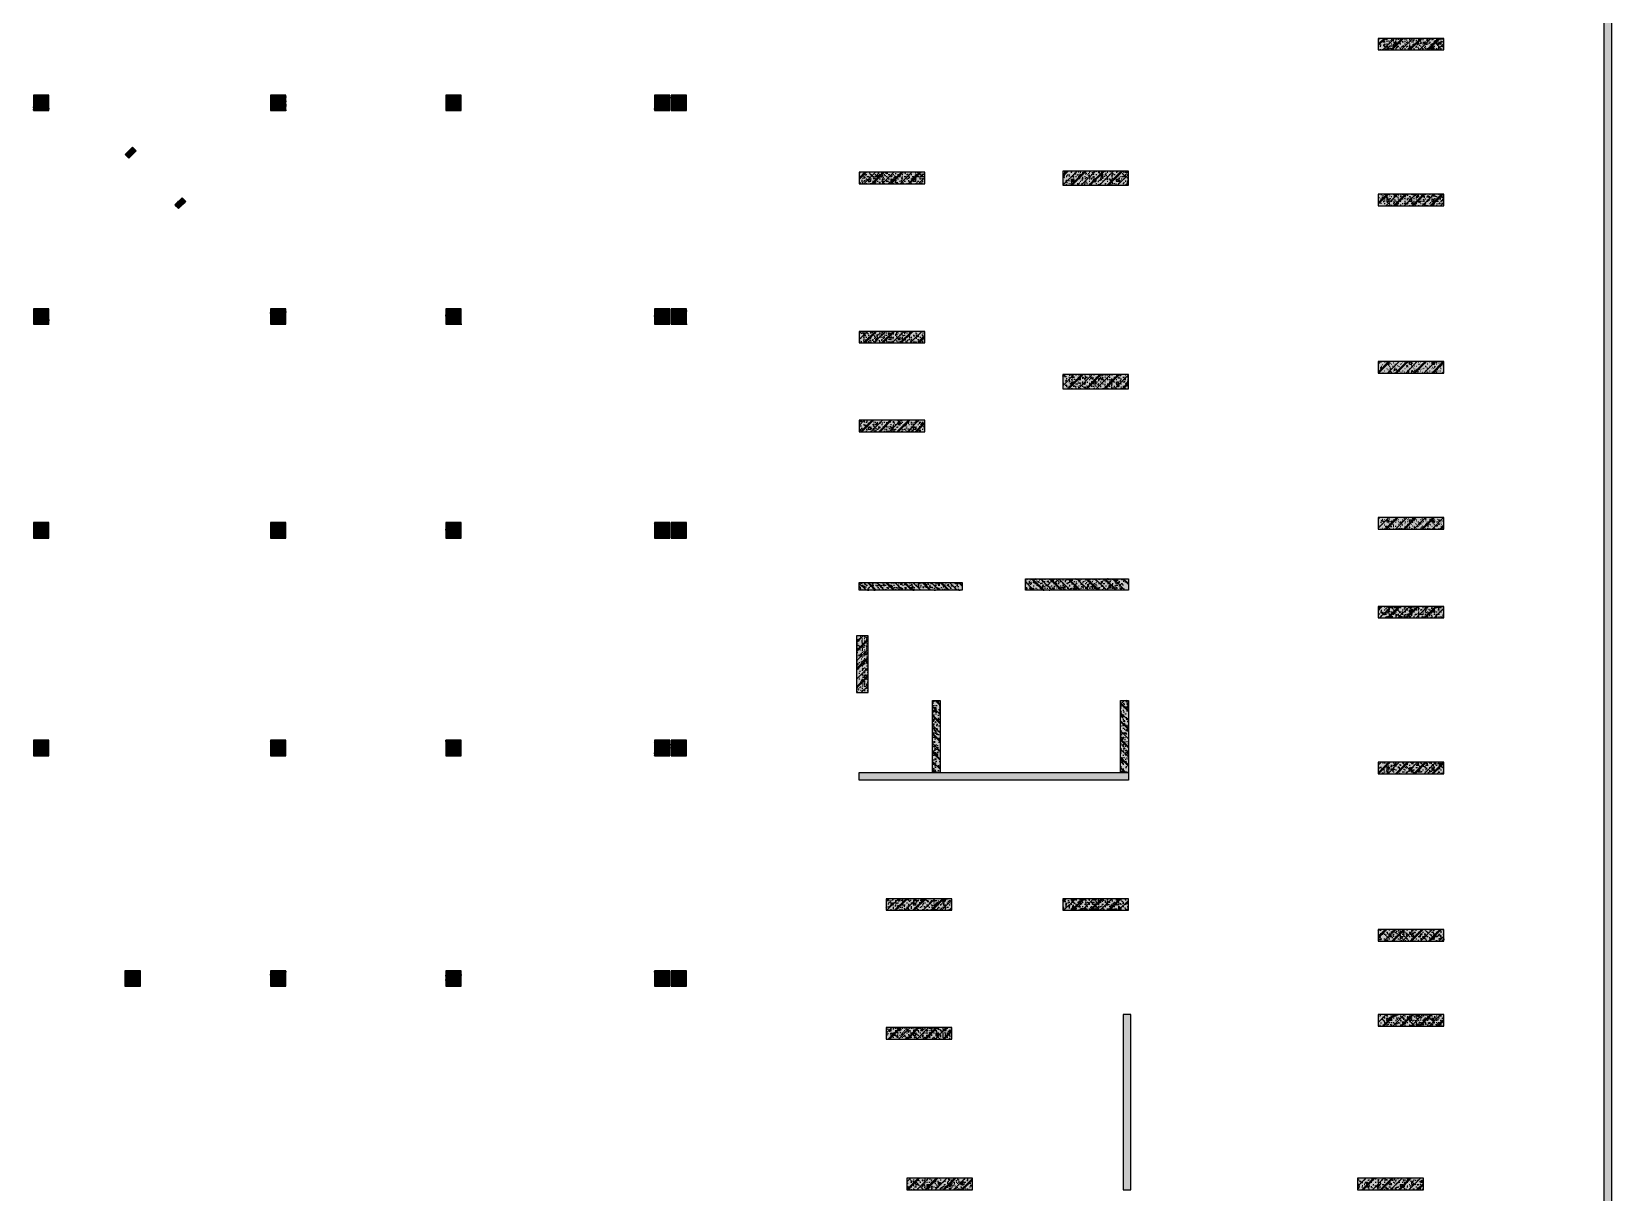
# Model space of a CAD drawing. Header units: millimetres. Extents: x 379264 to 1158416, y -283062 to 356890.
# Drawn here: x 449186 to 510511, y 168967 to 214030 of the extents above; entities that cross this region are included whole.
import ezdxf

# ---------------------------------------------------------------- set-up
doc = ezdxf.new("R2010")
doc.units = ezdxf.units.MM
for name, color, linetype in [('mb_cot ham 2$0$Concrete Hatch', 218, 'Continuous'), ('mb_cot ham 2$0$Concrete Line', 6, 'Continuous'), ('mb_cot ham 2$0$Concrete Solid', 216, 'Continuous')]:
    doc.layers.add(name, color=color, linetype=linetype)

# ---------------------------------------------------------------- blocks, each defined once
blk = doc.blocks.new('*U1650')
at = {"layer": 'mb_cot ham 2$0$Concrete Hatch'}
h = blk.add_hatch(dxfattribs=at)
h.set_pattern_fill('CONCRETE', color=256, scale=50, style=0, pattern_type=2)
h.set_pattern_definition([(45, (-50, -250), (-176.78, 176.78), []), (45, (-50, -200), (-353.55, 353.55), []), (50, (-50, -250), (358.63, -31.38), [37.5, -412.5]), (355, (-50, -250), (-69.38, 376.1), [30, -330]), (100.45, (-20.1, -252.6), (289.25, 344.72), [31.87, -350.57]), (46.18, (-50, -150), (533.62, -82.76), [56.25, -618.75]), (96.64, (-5.53, -156.9), (467.33, 487.06), [47.8, -525.86]), (351.18, (-50, -150), (467.33, 487.06), [45, -495]), (21, (0, -175), (298.45, -201.31), [37.5, -412.5]), (326, (0, -175), (121.66, 362.58), [30, -330]), (71.45, (24.87, -191.78), (420.1, 161.27), [31.87, -350.57]), (37.5, (-50, -250), (6.08, 166.447), [0, -326, 0, -335, 0, -331.25]), (7.5, (-50, -250), (131.535, 197.206), [0, -191, 0, -318.5, 0, -126.25]), (327.5, (-161.5, -250), (266.91, -11.277), [0, -125, 0, -390, 0, -517.5]), (317.5, (-211.5, -250), (291.59, 50.05), [0, -162.5, 0, -259, 0, -367.5]), (0, (125, -75), (0, 875), [87.5, -787.5]), (0, (387.5, 100), (0, 875), [87.5, -787.5]), (0, (212.5, 450), (0, 875), [87.5, -350, 87.5, -350]), (90, (125, -75), (-875, 5e-14), [87.5, -787.5]), (90, (212.5, 450), (-875, 5e-14), [87.5, -787.5]), (90, (475, 100), (-875, 5e-14), [87.5, -787.5]), (90, (650, 362.5), (-875, 5e-14), [87.5, -787.5]), (135, (212.5, -75), (-875, 9e-14), [123.76, -1113.7]), (135, (300, 450), (-875, 9e-14), [123.76, -1113.7]), (45, (387.5, 100), (9e-14, 875), [123.76, -247.49, 123.76, -742.46]), (0, (-225, -250), (87.5, 87.5), [-175, 0])])
h.paths.add_polyline_path([(-300, 200), (-300, -400), (300, -400), (300, 200)])
at = {"layer": 'mb_cot ham 2$0$Concrete Solid'}
blk.add_hatch(color=256, dxfattribs=at).paths.add_polyline_path([(-300, 200), (-300, -400), (300, -400), (300, 200)])
at = {"layer": 'mb_cot ham 2$0$Concrete Line'}
blk.add_lwpolyline([(-300, 200), (-300, -400), (300, -400), (300, 200)], close=True, dxfattribs=at)
blk = doc.blocks.new('*U1651')
at = {"layer": 'mb_cot ham 2$0$Concrete Hatch'}
h = blk.add_hatch(dxfattribs=at)
h.set_pattern_fill('CONCRETE', color=256, scale=50, style=0, pattern_type=2)
h.set_pattern_definition([(45, (-150, -250), (-176.78, 176.78), []), (45, (-150, -200), (-353.55, 353.55), []), (50, (-150, -250), (358.63, -31.38), [37.5, -412.5]), (355, (-150, -250), (-69.38, 376.1), [30, -330]), (100.45, (-120.1, -252.6), (289.25, 344.72), [31.87, -350.57]), (46.18, (-150, -150), (533.62, -82.76), [56.25, -618.75]), (96.64, (-105.53, -156.9), (467.33, 487.06), [47.8, -525.86]), (351.18, (-150, -150), (467.33, 487.06), [45, -495]), (21, (-100, -175), (298.45, -201.31), [37.5, -412.5]), (326, (-100, -175), (121.66, 362.58), [30, -330]), (71.45, (-75.13, -191.78), (420.1, 161.27), [31.87, -350.57]), (37.5, (-150, -250), (6.08, 166.447), [0, -326, 0, -335, 0, -331.25]), (7.5, (-150, -250), (131.535, 197.206), [0, -191, 0, -318.5, 0, -126.25]), (327.5, (-261.5, -250), (266.91, -11.277), [0, -125, 0, -390, 0, -517.5]), (317.5, (-311.5, -250), (291.59, 50.05), [0, -162.5, 0, -259, 0, -367.5]), (0, (25, -75), (0, 875), [87.5, -787.5]), (0, (287.5, 100), (0, 875), [87.5, -787.5]), (0, (112.5, 450), (0, 875), [87.5, -350, 87.5, -350]), (90, (25, -75), (-875, 5e-14), [87.5, -787.5]), (90, (112.5, 450), (-875, 5e-14), [87.5, -787.5]), (90, (375, 100), (-875, 5e-14), [87.5, -787.5]), (90, (550, 362.5), (-875, 5e-14), [87.5, -787.5]), (135, (112.5, -75), (-875, 9e-14), [123.76, -1113.7]), (135, (200, 450), (-875, 9e-14), [123.76, -1113.7]), (45, (287.5, 100), (9e-14, 875), [123.76, -247.49, 123.76, -742.46]), (0, (-325, -250), (87.5, 87.5), [-175, 0])])
h.paths.add_polyline_path([(-350, 200), (-350, -400), (250, -400), (250, 200)])
at = {"layer": 'mb_cot ham 2$0$Concrete Solid'}
blk.add_hatch(color=256, dxfattribs=at).paths.add_polyline_path([(-350, 200), (-350, -400), (250, -400), (250, 200)])
at = {"layer": 'mb_cot ham 2$0$Concrete Line'}
blk.add_lwpolyline([(-350, 200), (-350, -400), (250, -400), (250, 200)], close=True, dxfattribs=at)
blk = doc.blocks.new('*U1646')
at = {"layer": 'mb_cot ham 2$0$Concrete Hatch'}
h = blk.add_hatch(dxfattribs=at)
h.set_pattern_fill('CONCRETE', color=256, scale=50, style=0, pattern_type=2)
h.set_pattern_definition([(45, (50, -350), (-176.78, 176.78), []), (45, (50, -300), (-353.55, 353.55), []), (50, (50, -350), (358.63, -31.38), [37.5, -412.5]), (355, (50, -350), (-69.38, 376.1), [30, -330]), (100.45, (79.9, -352.6), (289.25, 344.72), [31.87, -350.57]), (46.18, (50, -250), (533.6, -82.76), [56.25, -618.75]), (96.64, (94.47, -256.9), (467.33, 487.06), [47.8, -525.86]), (351.18, (50, -250), (467.33, 487.06), [45, -495]), (21, (100, -275), (298.45, -201.3), [37.5, -412.5]), (326, (100, -275), (121.66, 362.58), [30, -330]), (71.45, (124.87, -291.78), (420.1, 161.27), [31.87, -350.57]), (37.5, (50, -350), (6.08, 166.447), [0, -326, 0, -335, 0, -331.25]), (7.5, (50, -350), (131.535, 197.206), [0, -191, 0, -318.5, 0, -126.25]), (327.5, (-61.5, -350), (266.91, -11.277), [0, -125, 0, -390, 0, -517.5]), (317.5, (-111.5, -350), (291.59, 50.05), [0, -162.5, 0, -259, 0, -367.5]), (0, (225, -175), (0, 875), [87.5, -787.5]), (0, (487.5, -1e-09), (0, 875), [87.5, -787.5]), (0, (312.5, 350), (0, 875), [87.5, -350, 87.5, -350]), (90, (225, -175), (-875, 5e-14), [87.5, -787.5]), (90, (312.5, 350), (-875, 5e-14), [87.5, -787.5]), (90, (575, -1e-09), (-875, 5e-14), [87.5, -787.5]), (90, (750, 262.5), (-875, 5e-14), [87.5, -787.5]), (135, (312.5, -175), (-875, 9e-14), [123.76, -1113.7]), (135, (400, 350), (-875, 9e-14), [123.76, -1113.7]), (45, (487.5, -1e-09), (9e-14, 875), [123.76, -247.49, 123.76, -742.46]), (0, (-125, -350), (87.5, 87.5), [-175, 0])])
h.paths.add_polyline_path([(-50, 50), (-50, -350), (150, -350), (150, 50)])
at = {"layer": 'mb_cot ham 2$0$Concrete Solid'}
blk.add_hatch(color=256, dxfattribs=at).paths.add_polyline_path([(-50, 50), (-50, -350), (150, -350), (150, 50)])
at = {"layer": 'mb_cot ham 2$0$Concrete Line'}
blk.add_lwpolyline([(-50, 50), (-50, -350), (150, -350), (150, 50)], close=True, dxfattribs=at)
blk = doc.blocks.new('*U1613')
at = {"layer": 'mb_cot ham 2$0$Concrete Hatch'}
h = blk.add_hatch(dxfattribs=at)
h.set_pattern_fill('CONCRETE', color=256, scale=50, style=0, pattern_type=2)
h.set_pattern_definition([(45, (150, 1950), (-176.777, 176.777), []), (45, (150, 2000), (-353.553, 353.553), []), (50, (150, 1950), (358.63, -31.376), [37.5, -412.5]), (355, (150, 1950), (-69.376, 376.096), [30, -330]), (100.451, (179.9, 1947.4), (289.255, 344.72), [31.87, -350.57]), (46.184, (150, 2050), (533.62, -82.76), [56.25, -618.75]), (96.636, (194.47, 2043.1), (467.33, 487.06), [47.805, -525.856]), (351.184, (150, 2050), (467.33, 487.06), [45, -495]), (21, (200, 2025), (298.454, -201.31), [37.5, -412.5]), (326, (200, 2025), (121.658, 362.575), [30, -330]), (71.451, (224.87, 2008.22), (420.11, 161.265), [31.87, -350.57]), (37.5, (150, 1950), (6.08, 166.447), [0, -326, 0, -335, 0, -331.25]), (7.5, (150, 1950), (131.535, 197.206), [0, -191, 0, -318.5, 0, -126.25]), (327.5, (38.5, 1950), (266.9112, -11.2774), [0, -125, 0, -390, 0, -517.5]), (317.5, (-11.5, 1950), (291.593, 50.052), [0, -162.5, 0, -259, 0, -367.5]), (0, (325, 2125), (0, 875), [87.5, -787.5]), (0, (587.5, 2300), (0, 875), [87.5, -787.5]), (0, (412.5, 2650), (0, 875), [87.5, -350, 87.5, -350]), (90, (325, 2125), (-875, 5e-14), [87.5, -787.5]), (90, (412.5, 2650), (-875, 5e-14), [87.5, -787.5]), (90, (675, 2300), (-875, 5e-14), [87.5, -787.5]), (90, (850, 2562.5), (-875, 5e-14), [87.5, -787.5]), (135, (412.5, 2125), (-875.02, 9e-14), [123.76, -1113.7]), (135, (500, 2650), (-875.02, 9e-14), [123.76, -1113.7]), (45, (587.5, 2300), (9e-14, 875.02), [123.76, -247.485, 123.76, -742.455]), (0, (-25, 1950), (87.5, 87.5), [-175, 0])])
h.paths.add_polyline_path([(-50, 4400), (-50, -2400), (250, -2400), (250, 4400)])
at = {"layer": 'mb_cot ham 2$0$Concrete Solid'}
blk.add_hatch(color=256, dxfattribs=at).paths.add_polyline_path([(-50, 4400), (-50, -2400), (250, -2400), (250, 4400)])
at = {"layer": 'mb_cot ham 2$0$Concrete Line'}
blk.add_lwpolyline([(-50, 4400), (-50, -2400), (250, -2400), (250, 4400)], close=True, dxfattribs=at)
blk = doc.blocks.new('*U1618')
at = {"layer": 'mb_cot ham 2$0$Concrete Hatch'}
h = blk.add_hatch(dxfattribs=at)
h.set_pattern_fill('CONCRETE', color=256, scale=50, style=0, pattern_type=2)
h.set_pattern_definition([(45, (2000, -200), (-176.777, 176.777), []), (45, (2000, -150), (-353.55, 353.55), []), (50, (2000, -200), (358.63, -31.376), [37.5, -412.5]), (355, (2000, -200), (-69.376, 376.096), [30, -330]), (100.451, (2029.9, -202.6), (289.255, 344.72), [31.87, -350.57]), (46.184, (2000, -100), (533.62, -82.76), [56.25, -618.75]), (96.636, (2044.47, -106.9), (467.33, 487.06), [47.8, -525.86]), (351.184, (2000, -100), (467.33, 487.06), [45, -495]), (21, (2050, -125), (298.454, -201.31), [37.5, -412.5]), (326, (2050, -125), (121.66, 362.575), [30, -330]), (71.451, (2074.87, -141.78), (420.11, 161.265), [31.87, -350.57]), (37.5, (2000, -200), (6.08, 166.447), [0, -326, 0, -335, 0, -331.25]), (7.5, (2000, -200), (131.535, 197.206), [0, -191, 0, -318.5, 0, -126.25]), (327.5, (1888.5, -200), (266.911, -11.2774), [0, -125, 0, -390, 0, -517.5]), (317.5, (1838.5, -200), (291.593, 50.052), [0, -162.5, 0, -259, 0, -367.5]), (0, (2175, -25), (0, 875), [87.5, -787.5]), (0, (2437.5, 150), (0, 875), [87.5, -787.5]), (0, (2262.5, 500), (0, 875), [87.5, -350, 87.5, -350]), (90, (2175, -25), (-875, 5e-14), [87.5, -787.5]), (90, (2262.5, 500), (-875, 5e-14), [87.5, -787.5]), (90, (2525, 150), (-875, 5e-14), [87.5, -787.5]), (90, (2700, 412.5), (-875, 5e-14), [87.5, -787.5]), (135, (2262.5, -25), (-875.02, 9e-14), [123.76, -1113.7]), (135, (2350, 500), (-875.02, 9e-14), [123.76, -1113.7]), (45, (2437.5, 150), (9e-14, 875.02), [123.76, -247.485, 123.76, -742.455]), (0, (1825, -200), (87.5, 87.5), [-175, 0])])
h.paths.add_polyline_path([(-250, 150), (-250, -300), (2300, -300), (2300, 150)])
at = {"layer": 'mb_cot ham 2$0$Concrete Solid'}
blk.add_hatch(color=256, dxfattribs=at).paths.add_polyline_path([(-250, 150), (-250, -300), (2300, -300), (2300, 150)])
at = {"layer": 'mb_cot ham 2$0$Concrete Line'}
blk.add_lwpolyline([(-250, 150), (-250, -300), (2300, -300), (2300, 150)], close=True, dxfattribs=at)
blk = doc.blocks.new('*U1623')
at = {"layer": 'mb_cot ham 2$0$Concrete Hatch'}
h = blk.add_hatch(dxfattribs=at)
h.set_pattern_fill('CONCRETE', color=256, scale=50, style=0, pattern_type=2)
h.set_pattern_definition([(45, (2000, -200), (-176.777, 176.777), []), (45, (2000, -150), (-353.55, 353.55), []), (50, (2000, -200), (358.63, -31.376), [37.5, -412.5]), (355, (2000, -200), (-69.376, 376.096), [30, -330]), (100.451, (2029.9, -202.6), (289.255, 344.72), [31.87, -350.57]), (46.184, (2000, -100), (533.62, -82.76), [56.25, -618.75]), (96.636, (2044.47, -106.9), (467.33, 487.06), [47.8, -525.86]), (351.184, (2000, -100), (467.33, 487.06), [45, -495]), (21, (2050, -125), (298.454, -201.31), [37.5, -412.5]), (326, (2050, -125), (121.66, 362.575), [30, -330]), (71.451, (2074.87, -141.78), (420.11, 161.265), [31.87, -350.57]), (37.5, (2000, -200), (6.08, 166.447), [0, -326, 0, -335, 0, -331.25]), (7.5, (2000, -200), (131.535, 197.206), [0, -191, 0, -318.5, 0, -126.25]), (327.5, (1888.5, -200), (266.911, -11.2774), [0, -125, 0, -390, 0, -517.5]), (317.5, (1838.5, -200), (291.593, 50.052), [0, -162.5, 0, -259, 0, -367.5]), (0, (2175, -25), (0, 875), [87.5, -787.5]), (0, (2437.5, 150), (0, 875), [87.5, -787.5]), (0, (2262.5, 500), (0, 875), [87.5, -350, 87.5, -350]), (90, (2175, -25), (-875, 5e-14), [87.5, -787.5]), (90, (2262.5, 500), (-875, 5e-14), [87.5, -787.5]), (90, (2525, 150), (-875, 5e-14), [87.5, -787.5]), (90, (2700, 412.5), (-875, 5e-14), [87.5, -787.5]), (135, (2262.5, -25), (-875.02, 9e-14), [123.76, -1113.7]), (135, (2350, 500), (-875.02, 9e-14), [123.76, -1113.7]), (45, (2437.5, 150), (9e-14, 875.02), [123.76, -247.485, 123.76, -742.455]), (0, (1825, -200), (87.5, 87.5), [-175, 0])])
h.paths.add_polyline_path([(-250, 200), (-250, -350), (2300, -350), (2300, 200)])
at = {"layer": 'mb_cot ham 2$0$Concrete Solid'}
blk.add_hatch(color=256, dxfattribs=at).paths.add_polyline_path([(-250, 200), (-250, -350), (2300, -350), (2300, 200)])
at = {"layer": 'mb_cot ham 2$0$Concrete Line'}
blk.add_lwpolyline([(-250, 200), (-250, -350), (2300, -350), (2300, 200)], close=True, dxfattribs=at)
blk = doc.blocks.new('*U1617')
at = {"layer": 'mb_cot ham 2$0$Concrete Hatch'}
h = blk.add_hatch(dxfattribs=at)
h.set_pattern_fill('CONCRETE', color=256, scale=50, style=0, pattern_type=2)
h.set_pattern_definition([(45, (2000, -300), (-176.777, 176.777), []), (45, (2000, -250), (-353.55, 353.55), []), (50, (2000, -300), (358.63, -31.376), [37.5, -412.5]), (355, (2000, -300), (-69.376, 376.096), [30, -330]), (100.451, (2029.9, -302.6), (289.255, 344.72), [31.87, -350.57]), (46.184, (2000, -200), (533.62, -82.76), [56.25, -618.75]), (96.636, (2044.47, -206.9), (467.33, 487.06), [47.8, -525.86]), (351.184, (2000, -200), (467.33, 487.06), [45, -495]), (21, (2050, -225), (298.454, -201.31), [37.5, -412.5]), (326, (2050, -225), (121.66, 362.575), [30, -330]), (71.451, (2074.87, -241.78), (420.11, 161.265), [31.87, -350.57]), (37.5, (2000, -300), (6.08, 166.447), [0, -326, 0, -335, 0, -331.25]), (7.5, (2000, -300), (131.535, 197.206), [0, -191, 0, -318.5, 0, -126.25]), (327.5, (1888.5, -300), (266.911, -11.2774), [0, -125, 0, -390, 0, -517.5]), (317.5, (1838.5, -300), (291.593, 50.052), [0, -162.5, 0, -259, 0, -367.5]), (0, (2175, -125), (0, 875), [87.5, -787.5]), (0, (2437.5, 50), (0, 875), [87.5, -787.5]), (0, (2262.5, 400), (0, 875), [87.5, -350, 87.5, -350]), (90, (2175, -125), (-875, 5e-14), [87.5, -787.5]), (90, (2262.5, 400), (-875, 5e-14), [87.5, -787.5]), (90, (2525, 50), (-875, 5e-14), [87.5, -787.5]), (90, (2700, 312.5), (-875, 5e-14), [87.5, -787.5]), (135, (2262.5, -125), (-875.02, 9e-14), [123.76, -1113.7]), (135, (2350, 400), (-875.02, 9e-14), [123.76, -1113.7]), (45, (2437.5, 50), (9e-14, 875.02), [123.76, -247.485, 123.76, -742.455]), (0, (1825, -300), (87.5, 87.5), [-175, 0])])
h.paths.add_polyline_path([(-250, 100), (-250, -350), (2300, -350), (2300, 100)])
at = {"layer": 'mb_cot ham 2$0$Concrete Solid'}
blk.add_hatch(color=256, dxfattribs=at).paths.add_polyline_path([(-250, 100), (-250, -350), (2300, -350), (2300, 100)])
at = {"layer": 'mb_cot ham 2$0$Concrete Line'}
blk.add_lwpolyline([(-250, 100), (-250, -350), (2300, -350), (2300, 100)], close=True, dxfattribs=at)
blk = doc.blocks.new('*U1626')
at = {"layer": 'mb_cot ham 2$0$Concrete Hatch'}
h = blk.add_hatch(dxfattribs=at)
h.set_pattern_fill('CONCRETE', color=256, scale=50, style=0, pattern_type=2)
h.set_pattern_definition([(45, (2000, -100), (-176.777, 176.777), []), (45, (2000, -50), (-353.55, 353.55), []), (50, (2000, -100), (358.63, -31.376), [37.5, -412.5]), (355, (2000, -100), (-69.376, 376.096), [30, -330]), (100.451, (2029.9, -102.6), (289.255, 344.72), [31.87, -350.57]), (46.184, (2000, 1e-13), (533.62, -82.76), [56.25, -618.75]), (96.636, (2044.47, -6.9), (467.33, 487.06), [47.8, -525.86]), (351.184, (2000, 1e-13), (467.33, 487.06), [45, -495]), (21, (2050, -25), (298.454, -201.31), [37.5, -412.5]), (326, (2050, -25), (121.66, 362.575), [30, -330]), (71.451, (2074.87, -41.78), (420.11, 161.265), [31.87, -350.57]), (37.5, (2000, -100), (6.08, 166.447), [0, -326, 0, -335, 0, -331.25]), (7.5, (2000, -100), (131.535, 197.206), [0, -191, 0, -318.5, 0, -126.25]), (327.5, (1888.5, -100), (266.911, -11.2774), [0, -125, 0, -390, 0, -517.5]), (317.5, (1838.5, -100), (291.593, 50.052), [0, -162.5, 0, -259, 0, -367.5]), (0, (2175, 75), (0, 875), [87.5, -787.5]), (0, (2437.5, 250), (0, 875), [87.5, -787.5]), (0, (2262.5, 600), (0, 875), [87.5, -350, 87.5, -350]), (90, (2175, 75), (-875, 5e-14), [87.5, -787.5]), (90, (2262.5, 600), (-875, 5e-14), [87.5, -787.5]), (90, (2525, 250), (-875, 5e-14), [87.5, -787.5]), (90, (2700, 512.5), (-875, 5e-14), [87.5, -787.5]), (135, (2262.5, 75), (-875.02, 9e-14), [123.76, -1113.7]), (135, (2350, 600), (-875.02, 9e-14), [123.76, -1113.7]), (45, (2437.5, 250), (9e-14, 875.02), [123.76, -247.485, 123.76, -742.455]), (0, (1825, -100), (87.5, 87.5), [-175, 0])])
h.paths.add_polyline_path([(-250, 200), (-250, -250), (2300, -250), (2300, 200)])
at = {"layer": 'mb_cot ham 2$0$Concrete Solid'}
blk.add_hatch(color=256, dxfattribs=at).paths.add_polyline_path([(-250, 200), (-250, -250), (2300, -250), (2300, 200)])
at = {"layer": 'mb_cot ham 2$0$Concrete Line'}
blk.add_lwpolyline([(-250, 200), (-250, -250), (2300, -250), (2300, 200)], close=True, dxfattribs=at)
blk = doc.blocks.new('*U1619')
at = {"layer": 'mb_cot ham 2$0$Concrete Hatch'}
h = blk.add_hatch(dxfattribs=at)
h.set_pattern_fill('CONCRETE', color=256, scale=50, style=0, pattern_type=2)
h.set_pattern_definition([(45, (2000, -400), (-176.777, 176.777), []), (45, (2000, -350), (-353.55, 353.55), []), (50, (2000, -400), (358.63, -31.376), [37.5, -412.5]), (355, (2000, -400), (-69.376, 376.096), [30, -330]), (100.451, (2029.9, -402.6), (289.255, 344.72), [31.87, -350.57]), (46.184, (2000, -300), (533.62, -82.76), [56.25, -618.75]), (96.636, (2044.47, -306.9), (467.33, 487.06), [47.8, -525.86]), (351.184, (2000, -300), (467.33, 487.06), [45, -495]), (21, (2050, -325), (298.454, -201.31), [37.5, -412.5]), (326, (2050, -325), (121.66, 362.575), [30, -330]), (71.451, (2074.87, -341.78), (420.11, 161.265), [31.87, -350.57]), (37.5, (2000, -400), (6.08, 166.447), [0, -326, 0, -335, 0, -331.25]), (7.5, (2000, -400), (131.535, 197.206), [0, -191, 0, -318.5, 0, -126.25]), (327.5, (1888.5, -400), (266.911, -11.2774), [0, -125, 0, -390, 0, -517.5]), (317.5, (1838.5, -400), (291.593, 50.052), [0, -162.5, 0, -259, 0, -367.5]), (0, (2175, -225), (0, 875), [87.5, -787.5]), (0, (2437.5, -50), (0, 875), [87.5, -787.5]), (0, (2262.5, 300), (0, 875), [87.5, -350, 87.5, -350]), (90, (2175, -225), (-875, 5e-14), [87.5, -787.5]), (90, (2262.5, 300), (-875, 5e-14), [87.5, -787.5]), (90, (2525, -50), (-875, 5e-14), [87.5, -787.5]), (90, (2700, 212.5), (-875, 5e-14), [87.5, -787.5]), (135, (2262.5, -225), (-875.02, 9e-14), [123.76, -1113.7]), (135, (2350, 300), (-875.02, 9e-14), [123.76, -1113.7]), (45, (2437.5, -50), (9e-14, 875.02), [123.76, -247.485, 123.76, -742.455]), (0, (1825, -400), (87.5, 87.5), [-175, 0])])
h.paths.add_polyline_path([(-250, 50), (-250, -400), (2300, -400), (2300, 50)])
at = {"layer": 'mb_cot ham 2$0$Concrete Solid'}
blk.add_hatch(color=256, dxfattribs=at).paths.add_polyline_path([(-250, 50), (-250, -400), (2300, -400), (2300, 50)])
at = {"layer": 'mb_cot ham 2$0$Concrete Line'}
blk.add_lwpolyline([(-250, 50), (-250, -400), (2300, -400), (2300, 50)], close=True, dxfattribs=at)
blk = doc.blocks.new('*U1633')
at = {"layer": 'mb_cot ham 2$0$Concrete Hatch'}
h = blk.add_hatch(dxfattribs=at)
h.set_pattern_fill('CONCRETE', color=256, scale=50, style=0, pattern_type=2)
h.set_pattern_definition([(45, (-6900, -50), (-176.777, 176.777), []), (45, (-6900, 1e-13), (-353.553, 353.553), []), (50, (-6900, -50), (358.63, -31.376), [37.5, -412.5]), (355, (-6900, -50), (-69.376, 376.096), [30, -330]), (100.4514, (-6870.1, -52.6), (289.255, 344.72), [31.87, -350.571]), (46.184, (-6900, 50), (533.62, -82.76), [56.25, -618.75]), (96.6356, (-6855.53, 43.1), (467.33, 487.06), [47.805, -525.856]), (351.184, (-6900, 50), (467.33, 487.06), [45, -495]), (21, (-6850, 25), (298.454, -201.309), [37.5, -412.5]), (326, (-6850, 25), (121.658, 362.575), [30, -330]), (71.4514, (-6825.13, 8.22), (420.111, 161.265), [31.87, -350.571]), (37.5, (-6900, -50), (6.08, 166.447), [0, -326, 0, -335, 0, -331.25]), (7.5, (-6900, -50), (131.5348, 197.206), [0, -191, 0, -318.5, 0, -126.25]), (327.5, (-7011.5, -50), (266.9112, -11.2774), [0, -125, 0, -390, 0, -517.5]), (317.5, (-7061.5, -50), (291.593, 50.0525), [0, -162.5, 0, -259, 0, -367.5]), (0, (-6725, 125), (0, 875), [87.5, -787.5]), (0, (-6462.5, 300), (0, 875), [87.5, -787.5]), (0, (-6637.5, 650), (0, 875), [87.5, -350, 87.5, -350]), (90, (-6725, 125), (-875, 5e-14), [87.5, -787.5]), (90, (-6637.5, 650), (-875, 5e-14), [87.5, -787.5]), (90, (-6375, 300), (-875, 5e-14), [87.5, -787.5]), (90, (-6200, 562.5), (-875, 5e-14), [87.5, -787.5]), (135, (-6637.5, 125), (-875.016, 9e-14), [123.76, -1113.7]), (135, (-6550, 650), (-875.016, 9e-14), [123.76, -1113.7]), (45, (-6462.5, 300), (9e-14, 875.016), [123.76, -247.485, 123.76, -742.455]), (0, (-7075, -50), (87.5, 87.5), [-175, 0])])
h.paths.add_polyline_path([(-8650, 150), (-8650, -150), (1800, -150), (1800, 150)])
at = {"layer": 'mb_cot ham 2$0$Concrete Solid'}
blk.add_hatch(color=256, dxfattribs=at).paths.add_polyline_path([(-8650, 150), (-8650, -150), (1800, -150), (1800, 150)])
at = {"layer": 'mb_cot ham 2$0$Concrete Line'}
blk.add_lwpolyline([(-8650, 150), (-8650, -150), (1800, -150), (1800, 150)], close=True, dxfattribs=at)
blk = doc.blocks.new('*U1634')
at = {"layer": 'mb_cot ham 2$0$Concrete Hatch'}
h = blk.add_hatch(dxfattribs=at)
h.set_pattern_fill('CONCRETE', color=256, scale=50, style=0, pattern_type=2)
h.set_pattern_definition([(45, (-450, -50), (-176.777, 176.777), []), (45, (-450, 1e-13), (-353.55, 353.55), []), (50, (-450, -50), (358.63, -31.376), [37.5, -412.5]), (355, (-450, -50), (-69.376, 376.096), [30, -330]), (100.451, (-420.1, -52.6), (289.255, 344.72), [31.87, -350.57]), (46.184, (-450, 50), (533.62, -82.76), [56.25, -618.75]), (96.636, (-405.53, 43.1), (467.33, 487.06), [47.8, -525.86]), (351.184, (-450, 50), (467.33, 487.06), [45, -495]), (21, (-400, 25), (298.454, -201.31), [37.5, -412.5]), (326, (-400, 25), (121.66, 362.575), [30, -330]), (71.451, (-375.13, 8.22), (420.11, 161.265), [31.87, -350.57]), (37.5, (-450, -50), (6.08, 166.447), [0, -326, 0, -335, 0, -331.25]), (7.5, (-450, -50), (131.535, 197.206), [0, -191, 0, -318.5, 0, -126.25]), (327.5, (-561.5, -50), (266.911, -11.2774), [0, -125, 0, -390, 0, -517.5]), (317.5, (-611.5, -50), (291.593, 50.052), [0, -162.5, 0, -259, 0, -367.5]), (0, (-275, 125), (0, 875), [87.5, -787.5]), (0, (-12.5, 300), (0, 875), [87.5, -787.5]), (0, (-187.5, 650), (0, 875), [87.5, -350, 87.5, -350]), (90, (-275, 125), (-875, 5e-14), [87.5, -787.5]), (90, (-187.5, 650), (-875, 5e-14), [87.5, -787.5]), (90, (75, 300), (-875, 5e-14), [87.5, -787.5]), (90, (250, 562.5), (-875, 5e-14), [87.5, -787.5]), (135, (-187.5, 125), (-875.02, 9e-14), [123.76, -1113.7]), (135, (-100, 650), (-875.02, 9e-14), [123.76, -1113.7]), (45, (-12.5, 300), (9e-14, 875.02), [123.76, -247.49, 123.76, -742.46]), (0, (-625, -50), (87.5, 87.5), [-175, 0])])
h.paths.add_polyline_path([(-2200, 150), (-2200, -150), (1800, -150), (1800, 150)])
at = {"layer": 'mb_cot ham 2$0$Concrete Solid'}
blk.add_hatch(color=256, dxfattribs=at).paths.add_polyline_path([(-2200, 150), (-2200, -150), (1800, -150), (1800, 150)])
at = {"layer": 'mb_cot ham 2$0$Concrete Line'}
blk.add_lwpolyline([(-2200, 150), (-2200, -150), (1800, -150), (1800, 150)], close=True, dxfattribs=at)
blk = doc.blocks.new('*U1628')
at = {"layer": 'mb_cot ham 2$0$Concrete Hatch'}
h = blk.add_hatch(dxfattribs=at)
h.set_pattern_fill('CONCRETE', color=256, scale=50, style=0, pattern_type=2)
h.set_pattern_definition([(45, (-250, 2450), (-176.777, 176.777), []), (45, (-250, 2500), (-353.55, 353.55), []), (50, (-250, 2450), (358.63, -31.376), [37.5, -412.5]), (355, (-250, 2450), (-69.376, 376.096), [30, -330]), (100.451, (-220.1, 2447.4), (289.255, 344.72), [31.87, -350.57]), (46.184, (-250, 2550), (533.62, -82.76), [56.25, -618.75]), (96.636, (-205.53, 2543.1), (467.33, 487.06), [47.805, -525.86]), (351.184, (-250, 2550), (467.33, 487.06), [45, -495]), (21, (-200, 2525), (298.454, -201.31), [37.5, -412.5]), (326, (-200, 2525), (121.66, 362.575), [30, -330]), (71.451, (-175.13, 2508.22), (420.11, 161.265), [31.87, -350.57]), (37.5, (-250, 2450), (6.08, 166.447), [0, -326, 0, -335, 0, -331.25]), (7.5, (-250, 2450), (131.535, 197.206), [0, -191, 0, -318.5, 0, -126.25]), (327.5, (-361.5, 2450), (266.911, -11.2774), [0, -125, 0, -390, 0, -517.5]), (317.5, (-411.5, 2450), (291.593, 50.052), [0, -162.5, 0, -259, 0, -367.5]), (0, (-75, 2625), (0, 875), [87.5, -787.5]), (0, (187.5, 2800), (0, 875), [87.5, -787.5]), (0, (12.5, 3150), (0, 875), [87.5, -350, 87.5, -350]), (90, (-75, 2625), (-875, 5e-14), [87.5, -787.5]), (90, (12.5, 3150), (-875, 5e-14), [87.5, -787.5]), (90, (275, 2800), (-875, 5e-14), [87.5, -787.5]), (90, (450, 3062.5), (-875, 5e-14), [87.5, -787.5]), (135, (12.5, 2625), (-875.02, 9e-14), [123.76, -1113.7]), (135, (100, 3150), (-875.02, 9e-14), [123.76, -1113.7]), (45, (187.5, 2800), (9e-14, 875.02), [123.76, -247.485, 123.76, -742.455]), (0, (-425, 2450), (87.5, 87.5), [-175, 0])])
h.paths.add_polyline_path([(-250, 2650), (-250, -150), (50, -150), (50, 2650)])
at = {"layer": 'mb_cot ham 2$0$Concrete Solid'}
blk.add_hatch(color=256, dxfattribs=at).paths.add_polyline_path([(-250, 2650), (-250, -150), (50, -150), (50, 2650)])
at = {"layer": 'mb_cot ham 2$0$Concrete Line'}
blk.add_lwpolyline([(-250, 2650), (-250, -150), (50, -150), (50, 2650)], close=True, dxfattribs=at)
blk = doc.blocks.new('*U1643')
at = {"layer": 'mb_cot ham 2$0$Concrete Hatch'}
h = blk.add_hatch(dxfattribs=at)
h.set_pattern_fill('CONCRETE', color=256, scale=50, style=0, pattern_type=2)
h.set_pattern_definition([(45, (-450, 100), (-176.777, 176.777), []), (45, (-450, 150), (-353.55, 353.55), []), (50, (-450, 100), (358.63, -31.376), [37.5, -412.5]), (355, (-450, 100), (-69.376, 376.096), [30, -330]), (100.451, (-420.1, 97.4), (289.255, 344.72), [31.87, -350.57]), (46.184, (-450, 200), (533.62, -82.76), [56.25, -618.75]), (96.636, (-405.53, 193.1), (467.33, 487.06), [47.8, -525.86]), (351.184, (-450, 200), (467.33, 487.06), [45, -495]), (21, (-400, 175), (298.454, -201.31), [37.5, -412.5]), (326, (-400, 175), (121.66, 362.575), [30, -330]), (71.451, (-375.13, 158.22), (420.11, 161.265), [31.87, -350.57]), (37.5, (-450, 100), (6.08, 166.447), [0, -326, 0, -335, 0, -331.25]), (7.5, (-450, 100), (131.535, 197.206), [0, -191, 0, -318.5, 0, -126.25]), (327.5, (-561.5, 100), (266.911, -11.2774), [0, -125, 0, -390, 0, -517.5]), (317.5, (-611.5, 100), (291.593, 50.052), [0, -162.5, 0, -259, 0, -367.5]), (0, (-275, 275), (0, 875), [87.5, -787.5]), (0, (-12.5, 450), (0, 875), [87.5, -787.5]), (0, (-187.5, 800), (0, 875), [87.5, -350, 87.5, -350]), (90, (-275, 275), (-875, 5e-14), [87.5, -787.5]), (90, (-187.5, 800), (-875, 5e-14), [87.5, -787.5]), (90, (75, 450), (-875, 5e-14), [87.5, -787.5]), (90, (250, 712.5), (-875, 5e-14), [87.5, -787.5]), (135, (-187.5, 275), (-875.02, 9e-14), [123.76, -1113.7]), (135, (-100, 800), (-875.02, 9e-14), [123.76, -1113.7]), (45, (-12.5, 450), (9e-14, 875.02), [123.76, -247.49, 123.76, -742.46]), (0, (-625, 100), (87.5, 87.5), [-175, 0])])
h.paths.add_polyline_path([(-2200, 300), (-2200, -150), (1800, -150), (1800, 300)])
at = {"layer": 'mb_cot ham 2$0$Concrete Solid'}
blk.add_hatch(color=256, dxfattribs=at).paths.add_polyline_path([(-2200, 300), (-2200, -150), (1800, -150), (1800, 300)])
at = {"layer": 'mb_cot ham 2$0$Concrete Line'}
blk.add_lwpolyline([(-2200, 300), (-2200, -150), (1800, -150), (1800, 300)], close=True, dxfattribs=at)
blk = doc.blocks.new('*U1602')
at = {"layer": 'mb_cot ham 2$0$Concrete Hatch'}
h = blk.add_hatch(dxfattribs=at)
h.set_pattern_fill('CONCRETE', color=256, scale=50, style=0, pattern_type=2)
h.set_pattern_definition([(45, (100, -1950), (-176.777, 176.777), []), (45, (100, -1900), (-353.55, 353.55), []), (50, (100, -1950), (358.63, -31.376), [37.5, -412.5]), (355, (100, -1950), (-69.376, 376.096), [30, -330]), (100.451, (129.9, -1952.6), (289.255, 344.72), [31.87, -350.57]), (46.184, (100, -1850), (533.62, -82.76), [56.25, -618.75]), (96.636, (144.47, -1856.9), (467.33, 487.06), [47.8, -525.86]), (351.184, (100, -1850), (467.33, 487.06), [45, -495]), (21, (150, -1875), (298.454, -201.31), [37.5, -412.5]), (326, (150, -1875), (121.66, 362.575), [30, -330]), (71.451, (174.87, -1891.78), (420.11, 161.265), [31.87, -350.57]), (37.5, (100, -1950), (6.08, 166.447), [0, -326, 0, -335, 0, -331.25]), (7.5, (100, -1950), (131.535, 197.206), [0, -191, 0, -318.5, 0, -126.25]), (327.5, (-11.5, -1950), (266.911, -11.2774), [0, -125, 0, -390, 0, -517.5]), (317.5, (-61.5, -1950), (291.593, 50.052), [0, -162.5, 0, -259, 0, -367.5]), (0, (275, -1775), (0, 875), [87.5, -787.5]), (0, (537.5, -1600), (0, 875), [87.5, -787.5]), (0, (362.5, -1250), (0, 875), [87.5, -350, 87.5, -350]), (90, (275, -1775), (-875, 5e-14), [87.5, -787.5]), (90, (362.5, -1250), (-875, 5e-14), [87.5, -787.5]), (90, (625, -1600), (-875, 5e-14), [87.5, -787.5]), (90, (800, -1337.5), (-875, 5e-14), [87.5, -787.5]), (135, (362.5, -1775), (-875.02, 9e-14), [123.76, -1113.7]), (135, (450, -1250), (-875.02, 9e-14), [123.76, -1113.7]), (45, (537.5, -1600), (9e-14, 875.02), [123.76, -247.49, 123.76, -742.46]), (0, (-75, -1950), (87.5, 87.5), [-175, 0])])
h.paths.add_polyline_path([(-150, 150), (-150, -2050), (300, -2050), (300, 150)])
at = {"layer": 'mb_cot ham 2$0$Concrete Solid'}
blk.add_hatch(color=256, dxfattribs=at).paths.add_polyline_path([(-150, 150), (-150, -2050), (300, -2050), (300, 150)])
at = {"layer": 'mb_cot ham 2$0$Concrete Line'}
blk.add_lwpolyline([(-150, 150), (-150, -2050), (300, -2050), (300, 150)], close=True, dxfattribs=at)

msp = doc.modelspace()

# ---------------------------------------------------------------- hatches: boundary and pattern name
at = {"layer": 'mb_cot ham 2$0$Concrete Hatch'}
h = msp.add_hatch(dxfattribs=at)
h.set_pattern_fill('BTCT', color=256, scale=100, style=0, pattern_type=2)
h.set_pattern_definition([(45, (404461.1, 95217.43), (-176.7767, 176.7767), []), (45, (404461.1, 95327.43), (-176.7767, 176.7767), []), (50, (404461.1, 95217.43), (717.2602, -62.7521), [75, -825]), (355, (404461.1, 95217.4), (-138.7513, 752.192), [60, -660]), (100.4514, (404520.9, 95212.2), (578.5094, 689.4395), [63.7402, -701.142]), (46.1842, (404461.1, 95417.4), (1067.241, -165.519), [112.5, -1237.5]), (96.6356, (404550, 95403.6), (934.6627, 974.118), [95.61, -1051.713]), (351.1842, (404461.1, 95417.4), (934.662, 974.1186), [90, -990]), (21, (404561.1, 95367.43), (596.907, -402.6189), [75, -825]), (326, (404561.1, 95367.4), (243.3153, 725.15), [60, -660]), (71.4514, (404610.85, 95333.9), (840.2226, 322.5305), [63.7402, -701.142]), (37.5, (404461.1, 95217.43), (12.15986, 332.89385), [0, -652, 0, -670, 0, -662.5]), (7.5, (404461.1, 95217.43), (263.06954, 394.4117), [0, -382, 0, -637, 0, -252.5]), (327.5, (404238.1, 95217.43), (533.82244, -22.55487), [0, -250, 0, -780, 0, -1035]), (317.5, (404138.1, 95217.43), (583.1862, 100.105), [0, -325, 0, -518, 0, -735]), (0, (404811.1, 95567.4), (0, 1750), [175, -1575]), (0, (405336.1, 95917.4), (0, 1750), [175, -1575]), (0, (404986.1, 96617.4), (0, 1750), [175, -700, 175, -700]), (90, (404811.1, 95567.4), (-1750, 1e-13), [175, -1575]), (90, (404986.1, 96617.4), (-1750, 1e-13), [175, -1575]), (90, (405511.1, 95917.4), (-1750, 1e-13), [175, -1575]), (90, (405861.1, 96442.4), (-1750, 1e-13), [175, -1575]), (135, (404986.1, 95567.4), (-1750.033, 2e-13), [247.52, -2227.4]), (135, (405161.1, 96617.4), (-1750.033, 2e-13), [247.52, -2227.4]), (45, (405336.1, 95917.4), (0, 1750.033), [247.52, -494.97, 247.52, -1484.91]), (0, (404111.1, 95217.43), (175, 175), [-350, 0])])
h.paths.add_polyline_path([(510211.11, 89303.8), (507895.84, 86517.43), (437111.11, 86517.43), (437111.11, 179567.43), (404461.11, 179567.43), (404461.11, 180967.43), (393861.11, 180967.43), (393861.11, 258317.43), (503994.83, 258317.43), (510211.11, 253327.84), (510211.11, 222639.3), (510211.11, 222558.4)], flags=16)
h.paths.add_polyline_path([(504100.34, 258617.43), (393561.11, 258617.43), (393561.11, 180667.43), (404161.11, 180667.43), (404161.11, 179267.43), (436811.11, 179267.43), (436811.11, 86217.43), (508036.61, 86217.43), (510511.11, 89195.42), (510511.11, 253471.73)])
at = {"layer": 'mb_cot ham 2$0$Concrete Solid'}
h = msp.add_hatch(color=256, dxfattribs=at)
h.paths.add_polyline_path([(510211.11, 89303.8), (507895.84, 86517.43), (437111.11, 86517.43), (437111.11, 179567.43), (404461.11, 179567.43), (404461.11, 180967.43), (393861.11, 180967.43), (393861.11, 258317.43), (503994.83, 258317.43), (510211.11, 253327.84)], flags=16)
h.paths.add_polyline_path([(504100.34, 258617.43), (393561.11, 258617.43), (393561.11, 180667.43), (404161.11, 180667.43), (404161.11, 179267.43), (436811.11, 179267.43), (436811.11, 86217.43), (508036.61, 86217.43), (510511.11, 89195.42), (510511.11, 253471.73)])

# ---------------------------------------------------------------- linework, layer by layer
at = {"layer": 'mb_cot ham 2$0$Concrete Line'}
for points in [[(436811.11, 179267.43), (404161.11, 179267.43), (404161.11, 180667.43), (393561.11, 180667.43), (393561.11, 258617.43), (504100.34, 258617.43), (510511.11, 253471.73), (510511.11, 89195.42), (508036.61, 86217.43), (436811.11, 86217.43)], [(437111.11, 179567.43), (404461.11, 179567.43), (404461.11, 180967.43), (393861.11, 180967.43), (393861.11, 258317.43), (503994.83, 258317.43), (510211.11, 253327.84), (510211.11, 89303.8), (507895.84, 86517.43), (437111.11, 86517.43)]]:
    msp.add_lwpolyline(points, close=True, dxfattribs=at)

# ---------------------------------------------------------------- block references
for name, p in [('*U1650', (449561.11, 211367.43)), ('*U1651', (458811.11, 211367.43)), ('*U1650', (465561.11, 211367.43)), ('*U1650', (473661.11, 211367.43)), ('*U1650', (474311.11, 211367.43)), ('*U1650', (449561.11, 203067.43)), ('*U1651', (458811.11, 203067.43)), ('*U1650', (465561.11, 203067.43)), ('*U1650', (473661.11, 203067.43)), ('*U1650', (474311.11, 203067.43)), ('*U1650', (449561.11, 194767.43)), ('*U1651', (458811.11, 194767.43)), ('*U1650', (465561.11, 194767.43)), ('*U1650', (473661.11, 194767.43)), ('*U1650', (474311.11, 194767.43)), ('*U1602', (481361.11, 190417.43)), ('*U1650', (449561.11, 186317.43)), ('*U1651', (458811.11, 186317.43)), ('*U1650', (465561.11, 186317.43)), ('*U1650', (473661.11, 186317.43)), ('*U1650', (474311.11, 186317.43)), ('*U1650', (453111.11, 177367.43)), ('*U1651', (458811.11, 177367.43)), ('*U1650', (465561.11, 177367.43)), ('*U1650', (473661.11, 177367.43)), ('*U1650', (474311.11, 177367.43))]:
    msp.add_blockref(name, p)
at = {"rotation": 314.5054804220468}
for p in [(453100.94, 209471.99), (455028.63, 207510.73)]:
    msp.add_blockref('*U1646', p, dxfattribs=at)
at = {"layer": 'mb_cot ham 2$0$Concrete Line'}
for name, p in [('*U1617', (501711.11, 213667.43)), ('*U1618', (481561.11, 208417.43)), ('*U1623', (489461.11, 208417.43)), ('*U1626', (501711.11, 207517.43)), ('*U1619', (481561.11, 202342.43)), ('*U1617', (501711.11, 201117.43)), ('*U1623', (489461.11, 200517.43)), ('*U1618', (481561.11, 198792.43)), ('*U1617', (501711.11, 195067.43)), ('*U1617', (501711.11, 191617.43)), ('*U1617', (501711.11, 185567.43)), ('*U1617', (482611.11, 180267.43)), ('*U1626', (489461.11, 180167.43)), ('*U1617', (501711.11, 179067.43)), ('*U1613', (491611.11, 171467.43)), ('*U1619', (501711.11, 175817.43)), ('*U1626', (482611.11, 175167.43)), ('*U1617', (483411.11, 169417.43)), ('*U1617', (500911.11, 169417.43))]:
    msp.add_blockref(name, p, dxfattribs=at)
at = {"layer": 'mb_cot ham 2$0$Concrete Line', "xscale": -1}
for name, p in [('*U1634', (483111.11, 192492.43)), ('*U1643', (489561.11, 192492.43)), ('*U1628', (484211.11, 185417.43)), ('*U1628', (491511.11, 185417.43)), ('*U1633', (483111.11, 185117.43))]:
    msp.add_blockref(name, p, dxfattribs=at)

doc.saveas('drawing.dxf')
